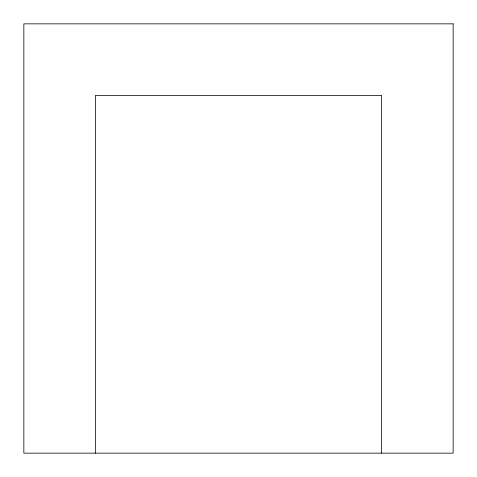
<?xml version="1.0" encoding="UTF-8"?>
<svg xmlns="http://www.w3.org/2000/svg" width="477" height="477" viewBox="0 0 477 477"><rect width="100%" height="100%" fill="white"/><g stroke="black" fill="none" stroke-linecap="round" stroke-linejoin="round"><path stroke-width="0.72" d="M381.6 453.15L381.6 95.4L95.4 95.4L95.4 453.15M453.15 23.85L23.85 23.85L23.85 453.15L453.15 453.15L453.15 23.85"/></g></svg>
